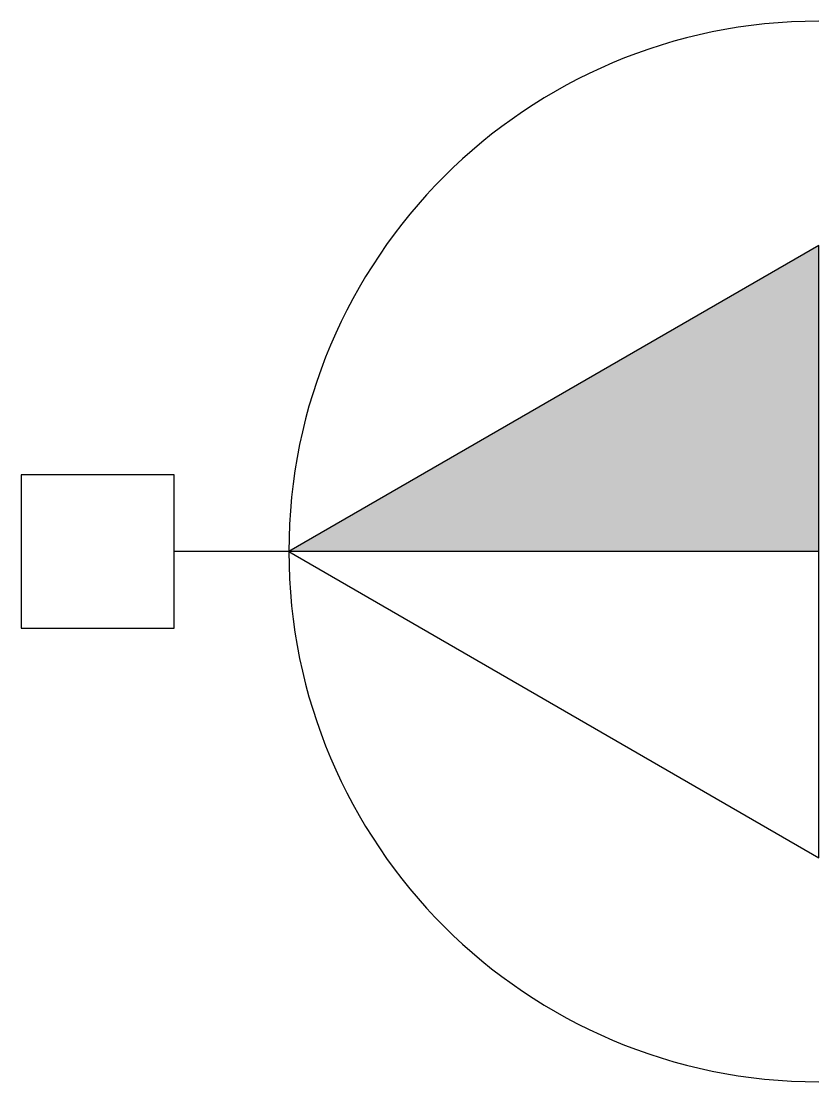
# Model space of a CAD drawing. Header units: millimetres. Extents: x -6083.347 to -6082.956, y -958.714 to -958.195.
import ezdxf

# ---------------------------------------------------------------- set-up
doc = ezdxf.new("R2010")
doc.units = ezdxf.units.MM
doc.layers.add('Tel_Símbolos', color=3, linetype='Continuous')

msp = doc.modelspace()

# ---------------------------------------------------------------- hatches: boundary and pattern name
at = {"layer": 'Tel_Símbolos'}
msp.add_hatch(color=1, dxfattribs=at).paths.add_polyline_path([(-6082.95565, -958.45439), (-6083.21545, -958.45439), (-6082.95565, -958.30439)])

# ---------------------------------------------------------------- linework, layer by layer
msp.add_line((-6082.95565, -958.45439), (-6083.2717, -958.45439), dxfattribs=at)
msp.add_lwpolyline([(-6082.95565, -958.30439), (-6083.21545, -958.45439), (-6082.95565, -958.60439)], close=True, dxfattribs=at)
at = {"layer": 'Tel_Símbolos', "color": 2}
msp.add_lwpolyline([(-6083.3467, -958.49189), (-6083.2717, -958.49189), (-6083.2717, -958.41689), (-6083.3467, -958.41689)], close=True, dxfattribs=at)
at = {"layer": 'Tel_Símbolos', "color": 4}
msp.add_arc((-6082.95565, -958.45439), 0.25981, 90, 270, dxfattribs=at)

doc.saveas('drawing.dxf')
